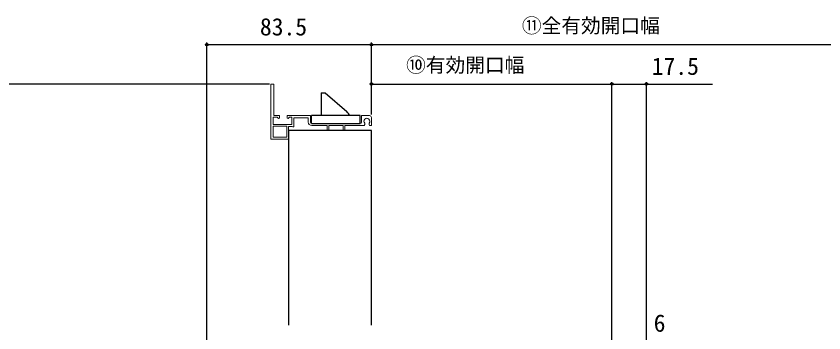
# Model space of a CAD drawing. Units: millimetres, scale not verified. Extents: x -525 to 525, y -783 to 779.
# Drawn here: x -316 to 93.8, y -268.6 to -108 of the extents above; entities that cross this region are included whole.
import ezdxf
from ezdxf.enums import TextEntityAlignment as Align

# ---------------------------------------------------------------- set-up
doc = ezdxf.new("R2010")
doc.units = ezdxf.units.MM
doc.header["$LTSCALE"] = 4
doc.layers.add('0-4_YKK_11E', color=7, linetype='Continuous', lineweight=18)
doc.layers.add('0-6_YKK_13', color=4, linetype='Continuous')
doc.layers.add('0-7_YKK_D', color=6, linetype='Continuous')
doc.styles.add('ＭＳ ゴシック', font='')
doc.styles.get('ＭＳ ゴシック').set_extended_font_data('MS Gothic')

msp = doc.modelspace()

# ---------------------------------------------------------------- linework, layer by layer
at = {"layer": '0-4_YKK_11E'}
msp.add_line((-141.429, -162.372), (-166.029, -162.372), dxfattribs=at)
for points in [[(-186.729, -142.372), (-186.729, -170.372), (-177.729, -170.372), (-177.729, -163.972), (-175.895, -163.972), (-175.612, -164.172), (-175.029, -164.072), (-175.029, -159.472), (-167.829, -159.472), (-167.829, -161.672)], [(-166.729, -161.672), (-166.729, -158.372), (-178.429, -158.372), (-178.429, -159.747), (-178.041, -159.908), (-177.305, -159.172), (-176.129, -159.172), (-176.129, -162.872), (-185.629, -162.872), (-185.629, -159.172), (-183.553, -159.172), (-182.817, -159.908), (-182.429, -159.747), (-182.429, -158.372), (-185.329, -158.372), (-185.329, -142.372), (-186.729, -142.372)], [(-136.729, -158.372), (-140.729, -158.372), (-140.729, -161.672)], [(-136.904, -162.264), (-136.962, -162.845), (-136.658, -163.372), (-135.729, -163.372), (-135.729, -159.372)], [(-166.029, -163.472), (-158.229, -163.472), (-158.229, -165.972), (-157.429, -165.972), (-157.429, -163.472), (-150.029, -163.472), (-150.029, -165.972), (-149.229, -165.972), (-149.229, -163.472), (-141.029, -163.472), (-140.863, -163.422), (-140.698, -163.372), (-139.4, -163.372), (-139.096, -162.845), (-139.154, -162.264)]]:
    msp.add_lwpolyline(points, dxfattribs=at)
msp.add_lwpolyline([(-185.629, -169.372), (-178.729, -169.372), (-178.729, -163.772), (-185.629, -163.772)], close=True, dxfattribs=at)
for centre, radius, start, end in [((-138.029, -161.272), 1.5, 318.59038, 221.40962), ((-136.729, -159.372), 1, 0.00001, 89.99999), ((-166.029, -161.672), 1.8, 180.00001, 269.99999), ((-166.029, -161.672), 0.7, 180.00001, 269.99999), ((-141.429, -161.672), 0.7, 270.00001, 359.99999)]:
    msp.add_arc(centre, radius, start, end, dxfattribs=at)
at = {"layer": '0-6_YKK_13'}
for p, q in [((-161.229, -146.849), (-161.229, -149.749)), ((-161.229, -146.849), (-159.229, -146.849)), ((-159.229, -146.849), (-148.293, -156.356)), ((-161.029, -149.749), (-161.229, -149.749)), ((-161.029, -158.349), (-161.029, -149.749)), ((-166.079, -162.349), (-166.079, -158.349)), ((-141.379, -158.349), (-166.079, -158.349)), ((-141.379, -162.349), (-141.379, -158.349)), ((-166.079, -162.349), (-141.379, -162.349)), ((-135.729, -165.872), (-177.729, -165.872)), ((-177.729, -165.872), (-177.729, -264.656)), ((-135.729, -264.656), (-135.729, -165.872))]:
    msp.add_line(p, q, dxfattribs=at)
msp.add_arc((-152.229, -160.884), 6, 25.00246, 49, dxfattribs=at)
at = {"layer": '0-7_YKK_D'}
for p, q in [((-219.229, -362.207), (-219.229, -121.372)), ((-219.229, -122.372), (-135.729, -122.372)), ((-135.729, -157.872), (-135.729, -121.372)), ((-135.729, -157.872), (-135.729, -121.372)), ((-135.729, -122.372), (118.271, -122.372)), ((-187.429, -142.372), (-334.229, -142.372)), ((-135.729, -157.872), (-135.729, -141.372)), ((-135.729, -142.372), (-13.73, -142.372)), ((-13.729, -418.407), (-13.73, -141.372)), ((-13.729, -418.407), (-13.729, -141.372)), ((3.771, -361.906), (3.771, -141.372))]:
    msp.add_line(p, q, dxfattribs=at)
msp.add_lwpolyline([(-13.729, -142.372), (3.771, -142.372), (37.321, -142.372)], dxfattribs=at)
for centre in [(-219.229, -122.372), (-135.729, -122.372), (-135.729, -122.372), (-135.729, -142.372), (-13.73, -142.372), (-13.729, -142.372), (3.771, -142.372)]:
    msp.add_circle(centre, 0.637, dxfattribs=at)

# ---------------------------------------------------------------- texts
at = {"layer": '0-7_YKK_D', "style": 'ＭＳ ゴシック'}
for s, height, p in [('83.5', 8.798, (-192.309, -120.372)), ('⑪全有効開口幅', 7.331, (-59.411, -118.61)), ('⑩有効開口幅', 7.331, (-118.139, -138.611)), ('17.5', 8.798, (6.48, -140.372)), ('6', 8.798, (7.467, -270.683))]:
    msp.add_text(s, height=height, dxfattribs=at).set_placement(p, align=Align.BOTTOM_LEFT)

doc.saveas('drawing.dxf')
